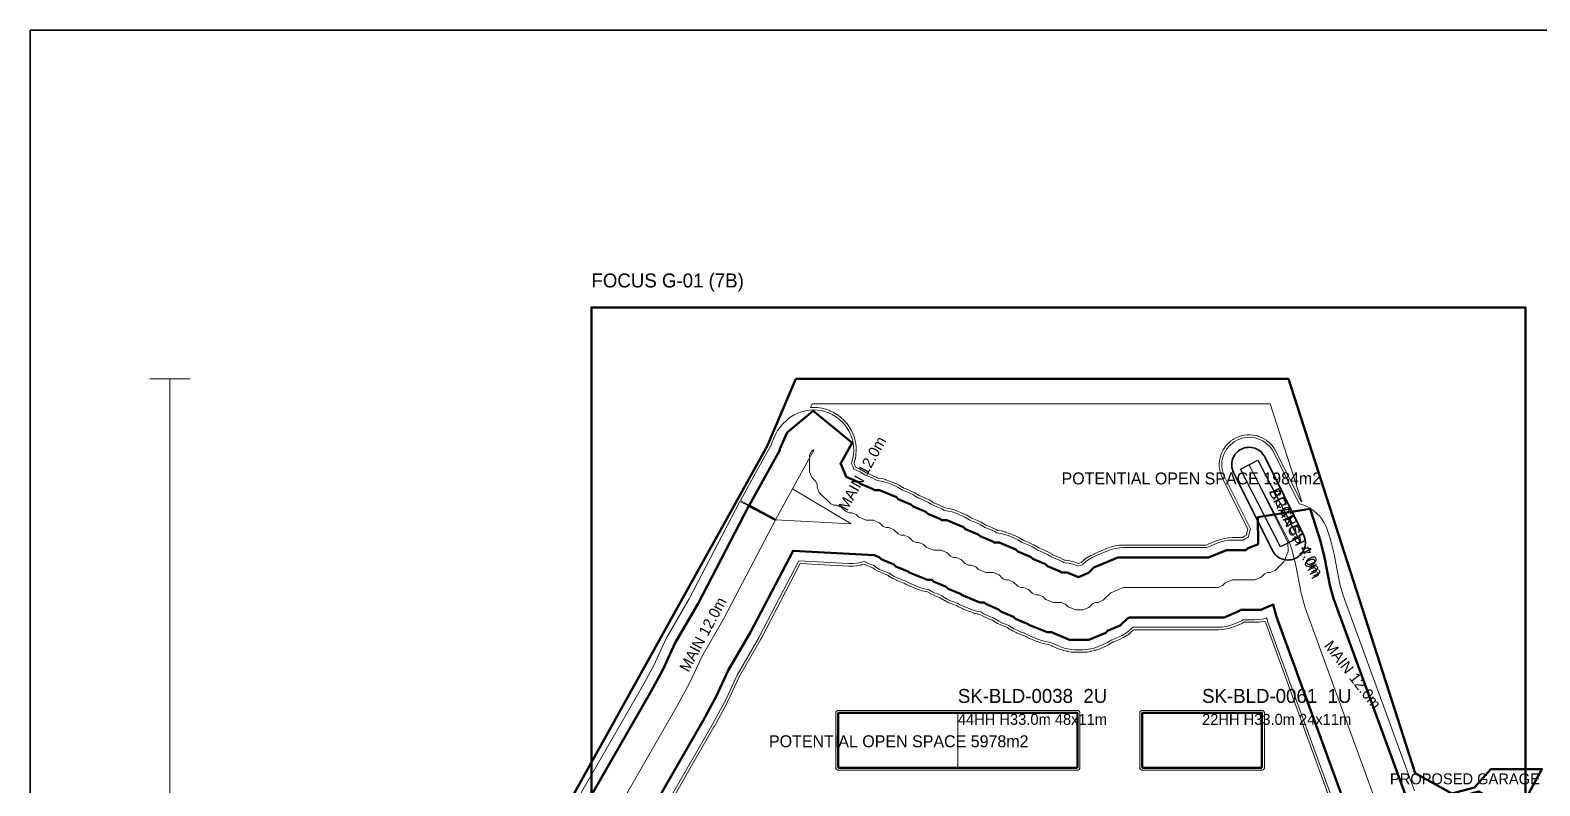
# Model space of a CAD drawing. Header units: metres. Extents: x 10 to 560, y 290 to 670.
# Drawn here: x 10 to 161.5, y 594.2 to 670 of the extents above; entities that cross this region are included whole.
import ezdxf

# ---------------------------------------------------------------- set-up
doc = ezdxf.new("R2010")
doc.units = ezdxf.units.M
for name, color, linetype, lineweight in [('A-ANNO-TEXT', 7, 'CONTINUOUS', 18), ('A-BUILDING-LABEL', 7, 'CONTINUOUS', 18), ('A-BUILDING-OUTLINE', 7, 'CONTINUOUS', 50), ('A-DIM', 3, 'CONTINUOUS', 18), ('A-FRAME', 7, 'CONTINUOUS', 35), ('A-SITE-BOUNDARY', 1, 'CONTINUOUS', 50), ('A-UNIT-LINE', 4, 'CONTINUOUS', 18), ('C-ROAD-ACCESS', 4, 'CONTINUOUS', 25), ('C-ROAD-BRANCH', 2, 'CONTINUOUS', 35), ('C-ROAD-CENTER', 8, 'CONTINUOUS', 18), ('C-ROAD-LABEL', 2, 'CONTINUOUS', 18), ('C-ROAD-MAIN', 30, 'CONTINUOUS', 50), ('C-SIDEWALK', 8, 'CONTINUOUS', 18), ('L-OPEN-SPACE', 8, 'CONTINUOUS', 13)]:
    doc.layers.add(name, color=color, linetype=linetype, lineweight=lineweight)

msp = doc.modelspace()

# ---------------------------------------------------------------- linework, layer by layer
at = {"layer": 'A-BUILDING-OUTLINE'}
for points in [[(115.07, 595.98), (115.07, 601.48), (91.07, 601.48), (91.07, 595.98)], [(133.57, 595.98), (133.57, 601.48), (121.57, 601.48), (121.57, 595.98)]]:
    msp.add_lwpolyline(points, close=True, dxfattribs=at)
at = {"layer": 'A-DIM'}
for points in [[(22, 635.01), (26, 635.01)], [(24, 320), (24, 635.01)]]:
    msp.add_lwpolyline(points, dxfattribs=at)
at = {"layer": 'A-FRAME'}
msp.add_lwpolyline([(560, 290), (560, 670), (10, 670), (10, 290), (560, 290)], dxfattribs=at)
at = {"layer": 'A-SITE-BOUNDARY'}
for points in [[(160.01, 508.48), (160.01, 642.18), (66.31, 642.18), (66.31, 508.48), (160.01, 508.48)], [(86.81, 635.01), (83.94, 628.24), (50.1, 567.33), (35.13, 536.78), (33.28, 535.14), (30.82, 534.93), (32.87, 532.67), (31.64, 506.01), (30, 415.78)], [(223.6, 373.73), (224.01, 506.42), (213.35, 528.78), (208.84, 541.29), (207.6, 549.49), (207.19, 578.82), (155.51, 579.43), (152.64, 583.13), (151, 588.25), (151.21, 590.71), (153.05, 592.97), (155.31, 593.58), (159.2, 591.33), (161.67, 595.84), (156.54, 595.84), (154.9, 594), (152.64, 593.38), (148.95, 595.43), (136.23, 635.01), (86.81, 635.01)]]:
    msp.add_lwpolyline(points, dxfattribs=at)
at = {"layer": 'A-UNIT-LINE'}
msp.add_lwpolyline([(103.07, 595.98), (103.07, 601.48)], dxfattribs=at)
at = {"layer": 'C-ROAD-ACCESS'}
msp.add_lwpolyline([(137.22, 619.05), (135.45, 618.13), (131.41, 625.93), (133.18, 626.85)], close=True, dxfattribs=at)
at = {"layer": 'C-ROAD-BRANCH'}
msp.add_lwpolyline([(130.59, 626.78), (130.64, 626.94), (130.7, 627.1), (130.78, 627.26), (130.87, 627.4), (130.98, 627.54), (131.1, 627.66), (131.23, 627.77), (131.37, 627.87), (131.52, 627.96), (131.67, 628.02), (131.84, 628.08), (132, 628.11), (132.18, 628.13), (132.35, 628.14), (132.52, 628.12), (132.69, 628.09), (132.85, 628.05), (133.01, 627.99), (133.17, 627.91), (133.31, 627.82), (133.45, 627.71), (133.57, 627.59), (133.68, 627.46), (133.78, 627.32), (133.86, 627.17), (137.76, 619.35), (137.83, 619.19), (137.88, 619.03), (137.92, 618.86), (137.94, 618.69), (137.94, 618.52), (137.93, 618.35), (137.9, 618.18), (137.85, 618.02), (137.79, 617.86), (137.71, 617.7), (137.62, 617.56), (137.51, 617.42), (137.39, 617.3), (137.26, 617.19), (137.12, 617.09), (136.97, 617), (136.81, 616.94), (136.65, 616.88), (136.48, 616.85), (136.31, 616.83), (136.14, 616.82), (135.97, 616.84), (135.8, 616.87), (135.63, 616.91), (135.47, 616.97), (135.32, 617.05), (135.18, 617.14), (135.04, 617.25), (134.92, 617.37), (134.81, 617.5), (134.71, 617.64), (134.62, 617.79), (130.73, 625.61), (130.66, 625.77), (130.61, 625.93), (130.57, 626.1), (130.55, 626.27), (130.55, 626.44), (130.56, 626.61)], close=True, dxfattribs=at)
at = {"layer": 'C-ROAD-CENTER'}
for points in [[(145.12, 592.28), (137.91, 612.04), (137.51, 613.48), (136.93, 616.43), (136.56, 617.88), (136.34, 618.59), (136.19, 618.57), (136.2, 617.67), (135.78, 616.65), (134.91, 615.78), (134.4, 615.57), (134.13, 615.57), (133.82, 615.44), (133.45, 615.07), (132.85, 614.82), (130.63, 614.82), (129.9, 614.52), (129.63, 614.25), (129.2, 614.07), (119.7, 614.07), (118.42, 613.54), (117.66, 612.78), (117.15, 612.57), (116.88, 612.57), (116.57, 612.44), (116.2, 612.07), (115.6, 611.82), (114.88, 611.82), (114.15, 612.12), (113.88, 612.39), (113.45, 612.57), (112.63, 612.57), (111.9, 612.87), (111.63, 613.14), (111.2, 613.32), (110.9, 613.32), (110.56, 613.46), (110.16, 613.86), (109.65, 614.07), (109.38, 614.07), (109.07, 614.2), (108.66, 614.61), (108.15, 614.82), (107.88, 614.82), (107.57, 614.95), (107.2, 615.32), (106.6, 615.57), (105.88, 615.57), (105.15, 615.87), (104.88, 616.14), (104.45, 616.32), (104.15, 616.32), (103.81, 616.46), (103.41, 616.86), (102.9, 617.07), (102.63, 617.07), (102.32, 617.2), (101.95, 617.57), (101.35, 617.82), (100.63, 617.82), (99.9, 618.12), (99.63, 618.39), (99.2, 618.57), (98.9, 618.57), (98.56, 618.71), (98.16, 619.11), (97.65, 619.32), (97.38, 619.32), (97.07, 619.45), (96.66, 619.86), (96.15, 620.07), (95.88, 620.07), (95.57, 620.2), (95.2, 620.57), (94.6, 620.82), (93.88, 620.82), (93.15, 621.12), (92.88, 621.39), (92.45, 621.57), (92.15, 621.57), (91.81, 621.71), (91.41, 622.11), (90.9, 622.32), (90.63, 622.32), (90.32, 622.45), (89.16, 623.61), (88.95, 624.12), (88.95, 624.39), (88.82, 624.7), (88.45, 625.07), (88.2, 625.67), (88.2, 627.31), (88.4, 627.74), (88.58, 627.89), (88.63, 627.85), (86.48, 623.98), (84.76, 620.86)], [(136.19, 618.57), (132.3, 626.39)], [(132.3, 626.39), (136.34, 618.59)], [(86.48, 623.98), (92.35, 620.45), (84.76, 620.86)], [(67.12, 587.84), (68.56, 591.12), (74.91, 602.2), (76.14, 604.45), (77.37, 607.12), (79.63, 611.02), (84.76, 620.86)]]:
    msp.add_lwpolyline(points, dxfattribs=at)
at = {"layer": 'C-ROAD-MAIN'}
for points in [[(65.87, 592.48), (72.3, 603.66), (73.46, 605.8), (74.71, 608.5), (77, 612.46), (82.1, 622.25), (84.76, 620.86), (82.13, 622.31), (83.86, 625.43), (85.2, 627.86), (85.2, 627.97), (85.96, 629.61), (88.56, 631.79), (92.46, 628.59), (91.29, 626.47), (91.37, 626.4), (91.88, 625.16), (93.11, 624.65), (93.3, 624.46), (94.58, 623.93), (94.69, 623.82), (95.2, 623.82), (96.9, 623.12), (97.08, 622.93), (98.36, 622.4), (98.58, 622.18), (99.86, 621.65), (100.05, 621.46), (101.33, 620.93), (101.44, 620.82), (101.95, 620.82), (103.65, 620.12), (103.83, 619.93), (105.11, 619.4), (105.3, 619.21), (106.58, 618.68), (106.69, 618.57), (107.2, 618.57), (108.9, 617.87), (109.08, 617.68), (110.36, 617.15), (110.58, 616.93), (111.86, 616.4), (112.05, 616.21), (113.33, 615.68), (113.44, 615.57), (114.04, 615.57), (115.16, 615.11), (116.16, 615.52), (116.72, 616.08), (119.11, 617.07), (128.22, 617.07), (130.03, 617.82), (131.96, 617.82), (132.13, 617.99), (133.19, 618.43), (133.17, 621.13), (138.42, 621.96), (139.45, 618.7), (139.86, 617.09), (140.43, 614.18), (140.77, 612.96), (147.93, 593.31)], [(142.3, 591.25), (135.05, 611.13), (134.71, 612.35), (133.45, 611.82), (131.44, 611.82), (131.33, 611.71), (129.79, 611.07), (120.3, 611.07), (120.12, 611), (119.36, 610.24), (118.08, 609.71), (117.9, 609.53), (116.2, 608.82), (114.28, 608.82), (112.47, 609.57), (112.03, 609.57), (110.2, 610.33), (110.14, 610.39), (108.86, 610.92), (108.66, 611.12), (107.38, 611.66), (107.16, 611.87), (105.88, 612.41), (105.71, 612.57), (105.28, 612.57), (103.45, 613.33), (103.39, 613.39), (102.11, 613.92), (101.91, 614.12), (100.63, 614.66), (100.46, 614.82), (100.03, 614.82), (98.2, 615.58), (98.14, 615.64), (96.86, 616.17), (96.66, 616.37), (95.38, 616.91), (95.16, 617.12), (94.68, 617.32), (86.53, 617.76), (82.26, 609.57), (80.04, 605.74), (78.83, 603.11), (77.53, 600.73), (71.24, 589.77)]]:
    msp.add_lwpolyline(points, dxfattribs=at)
at = {"layer": 'C-SIDEWALK'}
for points in [[(147.93, 593.31), (140.77, 612.96), (140.43, 614.18), (139.86, 617.09), (139.45, 618.7), (138.42, 621.96), (136.6, 621.67), (133.86, 627.17), (133.78, 627.32), (133.68, 627.46), (133.57, 627.59), (133.45, 627.71), (133.31, 627.82), (133.17, 627.91), (133.01, 627.99), (132.85, 628.05), (132.69, 628.09), (132.52, 628.12), (132.35, 628.14), (132.18, 628.13), (132, 628.11), (131.84, 628.08), (131.67, 628.02), (131.52, 627.96), (131.37, 627.87), (131.23, 627.77), (131.1, 627.66), (130.98, 627.54), (130.87, 627.4), (130.78, 627.26), (130.7, 627.1), (130.64, 626.94), (130.59, 626.78), (130.56, 626.61), (130.55, 626.44), (130.55, 626.27), (130.57, 626.1), (130.61, 625.93), (130.66, 625.77), (130.73, 625.61), (133.17, 620.7), (133.19, 618.43), (132.13, 617.99), (131.96, 617.82), (130.03, 617.82), (128.22, 617.07), (119.11, 617.07), (116.72, 616.08), (116.16, 615.52), (115.16, 615.11), (114.04, 615.57), (113.44, 615.57), (113.33, 615.68), (112.05, 616.21), (111.86, 616.4), (110.58, 616.93), (110.36, 617.15), (109.08, 617.68), (108.9, 617.87), (107.2, 618.57), (106.69, 618.57), (106.58, 618.68), (105.3, 619.21), (105.11, 619.4), (103.83, 619.93), (103.65, 620.12), (101.95, 620.82), (101.44, 620.82), (101.33, 620.93), (100.05, 621.46), (99.86, 621.65), (98.58, 622.18), (98.36, 622.4), (97.08, 622.93), (96.9, 623.12), (95.2, 623.82), (94.69, 623.82), (94.58, 623.93), (93.3, 624.46), (93.11, 624.65), (91.88, 625.16), (91.37, 626.4), (91.29, 626.47), (92.46, 628.59), (88.56, 631.79), (85.96, 629.61), (85.2, 627.97), (85.2, 627.86), (83.86, 625.43), (82.13, 622.31), (83.43, 621.6), (81.26, 622.8), (82.98, 625.91), (84.36, 628.41), (84.41, 628.59), (84.58, 629), (84.78, 629.43), (84.98, 629.81), (85.23, 630.17), (85.51, 630.5), (85.83, 630.8), (86.01, 630.95), (86.32, 631.19), (86.66, 631.4), (87.02, 631.57), (87.39, 631.71), (87.77, 631.81), (88.17, 631.87), (88.56, 631.89), (88.96, 631.87), (89.35, 631.82), (89.73, 631.72), (90.11, 631.59), (90.47, 631.42), (90.81, 631.22), (91.12, 630.98), (91.17, 630.94), (91.46, 630.68), (91.73, 630.38), (91.96, 630.06), (92.16, 629.72), (92.33, 629.36), (92.46, 628.99), (92.56, 628.6), (92.61, 628.21), (92.63, 627.82), (92.6, 627.42), (92.54, 627.03), (92.44, 626.65), (92.39, 626.51), (92.52, 626.23), (92.64, 625.93), (92.95, 625.8), (93.3, 625.64), (93.64, 625.43), (93.76, 625.35), (93.98, 625.27), (94.41, 625.09), (94.77, 624.92), (94.96, 624.8), (94.99, 624.8), (95.38, 624.74), (95.76, 624.65), (96.13, 624.52), (96.73, 624.27), (97.09, 624.1), (97.42, 623.9), (97.52, 623.82), (97.68, 623.77), (98.2, 623.55), (98.55, 623.39), (98.89, 623.18), (99.05, 623.06), (99.18, 623.02), (99.7, 622.8), (100.05, 622.64), (100.39, 622.43), (100.51, 622.35), (100.73, 622.27), (101.16, 622.09), (101.52, 621.92), (101.71, 621.8), (101.74, 621.8), (102.13, 621.74), (102.51, 621.65), (102.88, 621.52), (103.48, 621.27), (103.84, 621.1), (104.17, 620.9), (104.27, 620.82), (104.43, 620.77), (104.95, 620.55), (105.3, 620.39), (105.64, 620.18), (105.76, 620.1), (105.98, 620.02), (106.41, 619.84), (106.77, 619.67), (106.96, 619.55), (106.99, 619.55), (107.38, 619.49), (107.76, 619.4), (108.13, 619.27), (108.73, 619.02), (109.09, 618.85), (109.42, 618.65), (109.52, 618.57), (109.68, 618.52), (110.2, 618.3), (110.55, 618.14), (110.89, 617.93), (111.05, 617.81), (111.18, 617.77), (111.7, 617.55), (112.05, 617.39), (112.39, 617.18), (112.51, 617.1), (112.73, 617.02), (113.16, 616.84), (113.52, 616.67), (113.7, 616.56), (113.84, 616.55), (114.23, 616.49), (114.61, 616.4), (114.98, 616.27), (115.16, 616.19), (115.35, 616.27), (115.57, 616.34), (115.59, 616.37), (115.88, 616.63), (116.2, 616.87), (116.54, 617.07), (116.89, 617.24), (118.17, 617.77), (118.54, 617.9), (118.92, 617.99), (119.31, 618.05), (119.7, 618.07), (128.06, 618.07), (128.37, 618.22), (129.1, 618.52), (129.47, 618.65), (129.85, 618.74), (130.23, 618.8), (130.63, 618.82), (131.69, 618.82), (131.94, 618.97), (132.23, 619.11), (132.27, 619.35), (132.37, 619.74), (132.44, 619.94), (129.83, 625.16), (129.73, 625.41), (129.64, 625.67), (129.59, 625.93), (129.55, 626.2), (129.55, 626.47), (129.57, 626.74), (129.62, 627), (129.69, 627.26), (129.79, 627.51), (129.91, 627.75), (130.05, 627.98), (130.22, 628.19), (130.41, 628.39), (130.61, 628.56), (130.84, 628.72), (131.07, 628.85), (131.32, 628.96), (131.57, 629.04), (131.84, 629.1), (132.11, 629.13), (132.38, 629.14), (132.64, 629.12), (132.91, 629.07), (133.17, 629), (133.42, 628.9), (133.66, 628.78), (133.89, 628.63), (134.1, 628.46), (134.3, 628.28), (134.47, 628.07), (134.63, 627.85), (134.76, 627.62), (137.32, 622.47), (137.33, 622.47), (137.71, 622.35), (138.09, 622.19), (138.44, 621.99), (138.78, 621.76), (139.09, 621.5), (139.37, 621.21), (139.62, 620.88), (139.83, 620.54), (140.01, 620.18), (140.15, 619.8), (140.38, 619.08), (140.44, 618.87), (140.81, 617.41), (140.86, 617.2), (141.4, 614.41), (141.72, 613.27), (148.87, 593.65)], [(65.09, 593.12), (71.42, 604.15), (72.57, 606.25), (73.74, 608.8), (73.91, 609.12), (76.12, 612.94), (81.21, 622.71), (82.1, 622.25), (77, 612.46), (74.71, 608.5), (73.46, 605.8), (72.3, 603.66), (65.87, 592.48)], [(71.24, 589.77), (77.53, 600.73), (78.83, 603.11), (80.04, 605.74), (82.26, 609.57), (86.53, 617.76), (94.68, 617.32), (95.16, 617.12), (95.38, 616.91), (96.66, 616.37), (96.86, 616.17), (98.14, 615.64), (98.2, 615.58), (100.03, 614.82), (100.46, 614.82), (100.63, 614.66), (101.91, 614.12), (102.11, 613.92), (103.39, 613.39), (103.45, 613.33), (105.28, 612.57), (105.71, 612.57), (105.88, 612.41), (107.16, 611.87), (107.38, 611.66), (108.66, 611.12), (108.86, 610.92), (110.14, 610.39), (110.2, 610.33), (112.03, 609.57), (112.47, 609.57), (114.28, 608.82), (116.2, 608.82), (117.9, 609.53), (118.08, 609.71), (119.36, 610.24), (120.12, 611), (120.3, 611.07), (129.79, 611.07), (131.33, 611.71), (131.44, 611.82), (133.45, 611.82), (134.71, 612.35), (135.05, 611.13), (142.3, 591.25)], [(141.27, 591.16), (134.15, 610.67), (134.06, 610.97), (134.05, 611.01), (134.01, 610.99), (133.63, 610.9), (133.24, 610.84), (132.85, 610.82), (131.68, 610.82), (131.52, 610.72), (131.16, 610.56), (130.73, 610.38), (130.36, 610.24), (129.98, 610.15), (129.59, 610.09), (129.2, 610.07), (120.61, 610.07), (120.49, 609.95), (120.2, 609.69), (119.89, 609.46), (119.55, 609.26), (119.2, 609.09), (118.68, 608.88), (118.52, 608.82), (118.42, 608.74), (118.09, 608.54), (117.73, 608.37), (117.13, 608.13), (116.76, 607.99), (116.38, 607.9), (115.99, 607.84), (115.6, 607.82), (114.88, 607.82), (114.48, 607.84), (114.1, 607.9), (113.72, 607.99), (113.35, 608.13), (112.62, 608.43), (112.28, 608.59), (112.23, 608.59), (111.85, 608.65), (111.47, 608.74), (111.1, 608.88), (110.37, 609.18), (110.02, 609.34), (109.79, 609.48), (109.74, 609.49), (109.37, 609.63), (109.03, 609.77), (108.68, 609.93), (108.34, 610.14), (108.17, 610.26), (107.85, 610.38), (107.54, 610.5), (107.19, 610.67), (106.85, 610.87), (106.66, 611.02), (106.35, 611.13), (106.04, 611.25), (105.69, 611.42), (105.38, 611.61), (105.1, 611.65), (104.72, 611.74), (104.35, 611.88), (103.62, 612.18), (103.27, 612.34), (103.04, 612.48), (102.99, 612.49), (102.62, 612.63), (102.28, 612.77), (101.93, 612.93), (101.59, 613.14), (101.42, 613.26), (101.1, 613.38), (100.79, 613.5), (100.44, 613.67), (100.13, 613.86), (99.85, 613.9), (99.47, 613.99), (99.1, 614.13), (98.37, 614.43), (98.02, 614.59), (97.79, 614.73), (97.74, 614.74), (97.37, 614.88), (97.03, 615.02), (96.68, 615.18), (96.34, 615.39), (96.17, 615.51), (95.85, 615.63), (95.54, 615.75), (95.19, 615.92), (94.85, 616.12), (94.66, 616.27), (94.35, 616.38), (94.04, 616.5), (93.69, 616.67), (93.68, 616.68), (93.3, 616.57), (92.91, 616.49), (92.52, 616.46), (92.13, 616.46), (87.12, 616.73), (83.18, 609.17), (83.09, 609.01), (80.93, 605.28), (79.78, 602.78), (79.66, 602.54), (78.43, 600.28), (78.38, 600.21), (72.28, 589.58)]]:
    msp.add_lwpolyline(points, dxfattribs=at)
for points in [[(84.76, 620.86), (82.14, 622.23), (84.64, 620.92), (84.65, 620.92)], [(84.65, 620.92), (83.43, 621.6), (84.65, 620.92)]]:
    msp.add_lwpolyline(points, close=True, dxfattribs=at)
at = {"layer": 'L-OPEN-SPACE'}
for points in [[(134.41, 632.51), (137.58, 622.65), (137.5, 622.68), (134.98, 627.73), (134.98, 627.74), (134.84, 627.97), (134.83, 627.99), (134.68, 628.21), (134.66, 628.23), (134.49, 628.44), (134.47, 628.46), (134.27, 628.64), (134.26, 628.66), (134.04, 628.83), (134.02, 628.84), (133.8, 628.99), (133.78, 629), (133.53, 629.12), (133.51, 629.13), (133.26, 629.23), (133.24, 629.24), (132.98, 629.31), (132.95, 629.32), (132.69, 629.36), (132.66, 629.37), (132.39, 629.39), (132.37, 629.39), (132.1, 629.38), (132.08, 629.38), (131.81, 629.35), (131.78, 629.34), (131.52, 629.29), (131.5, 629.28), (131.24, 629.2), (131.22, 629.19), (130.97, 629.08), (130.95, 629.07), (130.71, 628.94), (130.69, 628.92), (130.47, 628.77), (130.45, 628.75), (130.25, 628.58), (130.23, 628.56), (130.04, 628.37), (130.03, 628.35), (129.86, 628.14), (129.84, 628.12), (129.7, 627.89), (129.69, 627.87), (129.56, 627.63), (129.55, 627.6), (129.46, 627.35), (129.45, 627.33), (129.38, 627.07), (129.37, 627.05), (129.32, 626.78), (129.32, 626.76), (129.3, 626.49), (129.3, 626.46), (129.3, 626.19), (129.3, 626.17), (129.34, 625.9), (129.34, 625.88), (129.4, 625.61), (129.41, 625.59), (129.49, 625.33), (129.5, 625.31), (129.61, 625.06), (129.61, 625.05), (132.17, 619.92), (132.13, 619.83), (132.12, 619.8), (132.02, 619.41), (132.02, 619.38), (132, 619.28), (131.83, 619.2), (131.81, 619.19), (131.62, 619.07), (130.63, 619.07), (130.61, 619.07), (130.22, 619.05), (130.2, 619.05), (129.81, 618.99), (129.79, 618.99), (129.4, 618.89), (129.38, 618.88), (129.01, 618.75), (129, 618.75), (128.28, 618.45), (128.26, 618.44), (128.01, 618.32), (119.7, 618.32), (119.69, 618.32), (119.3, 618.3), (119.27, 618.3), (118.89, 618.24), (118.86, 618.24), (118.48, 618.14), (118.46, 618.13), (118.09, 618), (118.08, 618), (116.8, 617.47), (116.78, 617.46), (116.43, 617.29), (116.41, 617.28), (116.07, 617.08), (116.05, 617.07), (115.74, 616.83), (115.72, 616.82), (115.43, 616.56), (115.27, 616.5), (115.26, 616.5), (115.16, 616.46), (115.07, 616.5), (115.06, 616.5), (114.69, 616.63), (114.67, 616.64), (114.29, 616.74), (114.26, 616.74), (113.88, 616.8), (113.85, 616.8), (113.78, 616.81), (113.65, 616.88), (113.62, 616.89), (113.27, 617.06), (113.26, 617.07), (112.82, 617.25), (112.81, 617.25), (112.63, 617.32), (112.54, 617.39), (112.52, 617.4), (112.18, 617.6), (112.16, 617.61), (111.8, 617.78), (111.79, 617.79), (111.28, 618), (111.27, 618), (111.17, 618.04), (111.04, 618.14), (111.02, 618.15), (110.68, 618.35), (110.66, 618.36), (110.3, 618.53), (110.29, 618.54), (109.78, 618.75), (109.77, 618.75), (109.64, 618.8), (109.57, 618.85), (109.55, 618.86), (109.22, 619.06), (109.19, 619.08), (108.84, 619.24), (108.83, 619.25), (108.23, 619.5), (108.21, 619.5), (107.85, 619.63), (107.82, 619.64), (107.44, 619.74), (107.42, 619.74), (107.04, 619.8), (106.9, 619.88), (106.87, 619.89), (106.52, 620.06), (106.51, 620.07), (106.07, 620.25), (106.06, 620.25), (105.88, 620.32), (105.79, 620.39), (105.77, 620.4), (105.43, 620.6), (105.41, 620.61), (105.05, 620.78), (105.04, 620.79), (104.53, 621), (104.52, 621), (104.39, 621.05), (104.32, 621.1), (104.3, 621.11), (103.97, 621.31), (103.94, 621.33), (103.59, 621.49), (103.58, 621.5), (102.98, 621.75), (102.96, 621.75), (102.6, 621.88), (102.57, 621.89), (102.19, 621.99), (102.17, 621.99), (101.79, 622.05), (101.65, 622.13), (101.62, 622.14), (101.27, 622.31), (101.26, 622.32), (100.82, 622.5), (100.81, 622.5), (100.63, 622.57), (100.54, 622.64), (100.52, 622.65), (100.18, 622.85), (100.16, 622.86), (99.8, 623.03), (99.79, 623.04), (99.28, 623.25), (99.27, 623.25), (99.17, 623.29), (99.04, 623.39), (99.02, 623.4), (98.68, 623.6), (98.66, 623.61), (98.3, 623.78), (98.29, 623.79), (97.78, 624), (97.77, 624), (97.64, 624.05), (97.57, 624.1), (97.55, 624.11), (97.22, 624.31), (97.19, 624.33), (96.84, 624.49), (96.83, 624.5), (96.23, 624.75), (96.21, 624.75), (95.85, 624.88), (95.82, 624.89), (95.44, 624.99), (95.42, 624.99), (95.04, 625.05), (94.9, 625.13), (94.87, 625.14), (94.52, 625.31), (94.51, 625.32), (94.07, 625.5), (94.06, 625.5), (93.88, 625.57), (93.79, 625.64), (93.77, 625.65), (93.43, 625.85), (93.41, 625.86), (93.05, 626.03), (93.04, 626.04), (92.84, 626.12), (92.75, 626.32), (92.75, 626.34), (92.66, 626.52), (92.67, 626.56), (92.68, 626.58), (92.78, 626.96), (92.79, 626.99), (92.85, 627.38), (92.85, 627.4), (92.88, 627.8), (92.88, 627.82), (92.86, 628.22), (92.86, 628.25), (92.8, 628.64), (92.8, 628.66), (92.71, 629.05), (92.7, 629.07), (92.57, 629.45), (92.56, 629.47), (92.39, 629.83), (92.38, 629.85), (92.18, 630.19), (92.16, 630.21), (91.93, 630.53), (91.91, 630.55), (91.65, 630.84), (91.63, 630.86), (91.34, 631.13), (91.33, 631.14), (91.28, 631.17), (91.27, 631.18), (90.96, 631.42), (90.93, 631.43), (90.59, 631.63), (90.57, 631.65), (90.21, 631.81), (90.19, 631.82), (89.82, 631.96), (89.79, 631.96), (89.41, 632.06), (89.39, 632.06), (88.99, 632.12), (88.97, 632.12), (88.57, 632.14), (88.55, 632.14), (88.3, 632.13), (88.46, 632.51)], [(90.83, 595.96), (90.83, 595.94), (90.83, 595.91), (90.84, 595.89), (90.85, 595.87), (90.87, 595.85), (90.88, 595.83), (90.9, 595.81), (90.92, 595.79), (90.93, 595.78), (90.96, 595.76), (90.98, 595.75), (91, 595.75), (91.03, 595.74), (91.05, 595.74), (91.07, 595.73), (115.07, 595.73), (115.1, 595.74), (115.12, 595.74), (115.15, 595.75), (115.17, 595.75), (115.19, 595.76), (115.21, 595.78), (115.23, 595.79), (115.25, 595.81), (115.27, 595.83), (115.28, 595.85), (115.29, 595.87), (115.3, 595.89), (115.31, 595.91), (115.32, 595.94), (115.32, 595.96), (115.32, 595.98), (115.32, 601.48), (115.32, 601.51), (115.32, 601.53), (115.31, 601.56), (115.3, 601.58), (115.29, 601.6), (115.28, 601.62), (115.27, 601.64), (115.25, 601.66), (115.23, 601.68), (115.21, 601.69), (115.19, 601.7), (115.17, 601.72), (115.15, 601.72), (115.12, 601.73), (115.1, 601.73), (115.07, 601.73), (91.07, 601.73), (91.05, 601.73), (91.03, 601.73), (91, 601.72), (90.98, 601.72), (90.96, 601.7), (90.93, 601.69), (90.92, 601.68), (90.9, 601.66), (90.88, 601.64), (90.87, 601.62), (90.85, 601.6), (90.84, 601.58), (90.83, 601.56), (90.83, 601.53), (90.83, 601.51), (90.82, 601.48), (90.82, 595.98)], [(121.33, 595.96), (121.33, 595.94), (121.33, 595.91), (121.34, 595.89), (121.35, 595.87), (121.37, 595.85), (121.38, 595.83), (121.4, 595.81), (121.42, 595.79), (121.43, 595.78), (121.46, 595.76), (121.48, 595.75), (121.5, 595.75), (121.53, 595.74), (121.55, 595.74), (121.57, 595.73), (133.57, 595.73), (133.6, 595.74), (133.62, 595.74), (133.65, 595.75), (133.67, 595.75), (133.69, 595.76), (133.71, 595.78), (133.73, 595.79), (133.75, 595.81), (133.77, 595.83), (133.78, 595.85), (133.79, 595.87), (133.8, 595.89), (133.81, 595.91), (133.82, 595.94), (133.82, 595.96), (133.82, 595.98), (133.82, 601.48), (133.82, 601.51), (133.82, 601.53), (133.81, 601.56), (133.8, 601.58), (133.79, 601.6), (133.78, 601.62), (133.77, 601.64), (133.75, 601.66), (133.73, 601.68), (133.71, 601.69), (133.69, 601.7), (133.67, 601.72), (133.65, 601.72), (133.62, 601.73), (133.6, 601.73), (133.57, 601.73), (121.57, 601.73), (121.55, 601.73), (121.53, 601.73), (121.5, 601.72), (121.48, 601.72), (121.46, 601.7), (121.43, 601.69), (121.42, 601.68), (121.4, 601.66), (121.38, 601.64), (121.37, 601.62), (121.35, 601.6), (121.34, 601.58), (121.33, 601.56), (121.33, 601.53), (121.33, 601.51), (121.32, 601.48), (121.32, 595.98)]]:
    msp.add_lwpolyline(points, close=True, dxfattribs=at)
msp.add_lwpolyline([(72.63, 589.68), (78.6, 600.08), (78.6, 600.08), (78.64, 600.16), (78.64, 600.16), (79.88, 602.42), (79.88, 602.43), (80, 602.67), (80, 602.67), (81.15, 605.16), (83.31, 608.89), (83.31, 608.89), (83.4, 609.05), (83.4, 609.05), (87.26, 616.47), (92.12, 616.21), (92.13, 616.21), (92.52, 616.21), (92.55, 616.21), (92.94, 616.24), (92.96, 616.25), (93.35, 616.32), (93.37, 616.33), (93.65, 616.41), (93.94, 616.28), (93.95, 616.27), (94.26, 616.14), (94.27, 616.14), (94.54, 616.04), (94.7, 615.92), (94.72, 615.91), (95.06, 615.71), (95.08, 615.69), (95.44, 615.53), (95.45, 615.52), (95.76, 615.39), (95.77, 615.39), (96.05, 615.29), (96.19, 615.18), (96.21, 615.17), (96.55, 614.97), (96.57, 614.96), (96.92, 614.79), (96.94, 614.78), (97.27, 614.64), (97.29, 614.64), (97.66, 614.51), (97.68, 614.5), (97.69, 614.5), (97.89, 614.38), (97.91, 614.37), (98.26, 614.2), (98.28, 614.19), (99, 613.89), (99.01, 613.89), (99.38, 613.76), (99.4, 613.75), (99.79, 613.66), (99.81, 613.65), (100.04, 613.62), (100.31, 613.46), (100.33, 613.44), (100.69, 613.28), (100.7, 613.27), (101.01, 613.14), (101.02, 613.14), (101.3, 613.04), (101.44, 612.93), (101.46, 612.92), (101.8, 612.72), (101.82, 612.71), (102.17, 612.54), (102.19, 612.53), (102.52, 612.39), (102.54, 612.39), (102.91, 612.26), (102.93, 612.25), (102.94, 612.25), (103.14, 612.13), (103.16, 612.12), (103.51, 611.95), (103.53, 611.94), (104.25, 611.64), (104.26, 611.64), (104.63, 611.51), (104.65, 611.5), (105.04, 611.41), (105.06, 611.4), (105.29, 611.37), (105.56, 611.21), (105.58, 611.19), (105.94, 611.03), (105.95, 611.02), (106.26, 610.89), (106.27, 610.89), (106.54, 610.79), (106.7, 610.67), (106.72, 610.66), (107.06, 610.46), (107.08, 610.44), (107.44, 610.28), (107.45, 610.27), (107.76, 610.14), (107.77, 610.14), (108.05, 610.04), (108.19, 609.93), (108.21, 609.92), (108.55, 609.72), (108.57, 609.71), (108.92, 609.54), (108.94, 609.53), (109.27, 609.39), (109.29, 609.39), (109.66, 609.26), (109.68, 609.25), (109.69, 609.25), (109.89, 609.13), (109.91, 609.12), (110.26, 608.95), (110.28, 608.94), (111, 608.64), (111.01, 608.64), (111.38, 608.51), (111.4, 608.5), (111.79, 608.41), (111.81, 608.4), (112.2, 608.34), (112.21, 608.34), (112.51, 608.2), (112.53, 608.19), (113.25, 607.89), (113.26, 607.89), (113.63, 607.76), (113.65, 607.75), (114.04, 607.66), (114.06, 607.65), (114.45, 607.59), (114.47, 607.59), (114.86, 607.57), (114.88, 607.57), (115.6, 607.57), (115.61, 607.57), (116, 607.59), (116.03, 607.59), (116.42, 607.65), (116.44, 607.66), (116.82, 607.75), (116.85, 607.76), (117.21, 607.89), (117.23, 607.89), (117.83, 608.14), (117.84, 608.15), (118.19, 608.32), (118.22, 608.33), (118.55, 608.53), (118.57, 608.54), (118.64, 608.6), (118.77, 608.64), (118.78, 608.64), (119.29, 608.86), (119.3, 608.86), (119.66, 609.03), (119.68, 609.04), (120.02, 609.24), (120.04, 609.26), (120.35, 609.49), (120.37, 609.51), (120.66, 609.77), (120.67, 609.78), (120.71, 609.82), (129.2, 609.82), (129.21, 609.82), (129.6, 609.84), (129.63, 609.84), (130.01, 609.9), (130.04, 609.91), (130.42, 610), (130.44, 610.01), (130.81, 610.14), (130.82, 610.14), (131.26, 610.32), (131.27, 610.33), (131.62, 610.5), (131.65, 610.51), (131.75, 610.57), (132.85, 610.57), (132.86, 610.57), (133.25, 610.59), (133.28, 610.59), (133.67, 610.65), (133.69, 610.66), (133.88, 610.7), (133.91, 610.6), (133.92, 610.59), (140.99, 591.18)], dxfattribs=at)

# ---------------------------------------------------------------- texts
at = {"layer": 'A-ANNO-TEXT'}
msp.add_text('PROPOSED GARAGE', height=1.1, dxfattribs=at).set_placement((146.42, 594.31))
at = {"layer": 'A-BUILDING-LABEL'}
for s, height, p in [('SK-BLD-0038  2U', 1.4, (103.07, 602.48)), ('SK-BLD-0061  1U', 1.4, (127.57, 602.48)), ('44HH H33.0m 48x11m', 1.1, (103.07, 600.28)), ('22HH H33.0m 24x11m', 1.1, (127.57, 600.28))]:
    msp.add_text(s, height=height, dxfattribs=at).set_placement(p)
at = {"layer": 'A-SITE-BOUNDARY'}
msp.add_text('FOCUS G-01 (7B)', height=1.4, dxfattribs=at).set_placement((66.31, 644.18))
at = {"layer": 'C-ROAD-LABEL'}
for s, rotation, p in [('MAIN 12.0m', 61.049, (91.97, 621.67)), ('BRANCH 7.0m', -63.522, (134.24, 623.68)), ('ACCESS 4.0m', -62.6004, (134.32, 623.69)), ('MAIN 12.0m', 61.8906, (76.05, 605.49)), ('MAIN 12.0m', -52.1159, (139.75, 608.2))]:
    msp.add_text(s, height=1.1, rotation=rotation, dxfattribs=at).set_placement(p)
at = {"layer": 'L-OPEN-SPACE'}
for s, p in [('POTENTIAL OPEN SPACE 1984m2', (113.47, 624.41)), ('POTENTIAL OPEN SPACE 5978m2', (84.12, 598.03))]:
    msp.add_text(s, height=1.2, dxfattribs=at).set_placement(p)

doc.saveas('drawing.dxf')
